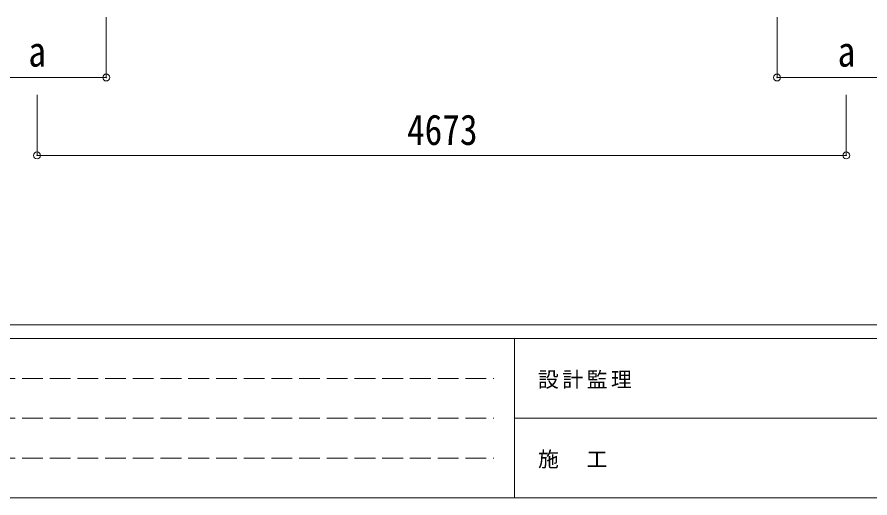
# Model space of a CAD drawing. Units: millimetres at full size, sheet at 1:40; details may follow other scales. Extents: x -11243 to 11243, y -7760 to 7760.
# Drawn here: x -7471 to -2547, y -7760 to -4984 of the extents above; entities that cross this region are included whole.
import ezdxf
from ezdxf.enums import TextEntityAlignment as Align

# ---------------------------------------------------------------- set-up
doc = ezdxf.new("R2010")
doc.units = ezdxf.units.MM
doc.header["$LTSCALE"] = 40
doc.header["$PDMODE"] = 32
doc.header["$PDSIZE"] = 40
doc.linetypes.add('DASHED3', pattern=[4, 3, -1])
for name, color, linetype, lineweight in [('0-3_ELV2', 7, 'Continuous', 9), ('0-6_OTH_LINE', 6, 'Continuous', 9), ('F-0_240', 7, 'Continuous', 9)]:
    doc.layers.add(name, color=color, linetype=linetype, lineweight=lineweight)
doc.styles.add('ＭＳ ゴシック', font='')
doc.styles.get('ＭＳ ゴシック').set_extended_font_data('MS Gothic')

msp = doc.modelspace()

# ---------------------------------------------------------------- linework, layer by layer
at = {"layer": '0-3_ELV2', "color": 6}
for p, q in [((-6956.27, -5332.79), (-6956.27, -4983.79)), ((-3083.27, -5332.79), (-3083.27, -4983.79)), ((-7756.27, -5332.79), (-6956.27, -5332.79)), ((-2283.27, -5332.79), (-3083.27, -5332.79)), ((-7356.27, -5782.79), (-7356.27, -5432.79)), ((-2683.27, -5782.79), (-2683.27, -5432.79))]:
    msp.add_line(p, q, dxfattribs=at)
for p in [(-6956.27, -5332.79), (-3083.27, -5332.79), (-7356.27, -5782.79), (-2683.27, -5782.79)]:
    msp.add_point(p, dxfattribs=at)
at = {"layer": '0-6_OTH_LINE'}
msp.add_line((-7356.27, -5782.79), (-2683.27, -5782.79), dxfattribs=at)
at = {"layer": 'F-0_240', "color": 5}
for p, q in [((-11242.74, -6760), (10677.26, -6760)), ((-11242.74, -6840), (7121.58, -6840)), ((-4598.42, -6840), (-4598.42, -7760)), ((-4598.42, -7300), (3601.58, -7300)), ((-11242.74, -7760), (10677.26, -7760))]:
    msp.add_line(p, q, dxfattribs=at)
at = {"layer": 'F-0_240', "color": 4, "linetype": 'DASHED3'}
for p, q in [((-11122.75, -7070), (-4718.42, -7070)), ((-11122.75, -7300), (-4718.42, -7300)), ((-11122.75, -7530), (-4718.42, -7530))]:
    msp.add_line(p, q, dxfattribs=at)

# ---------------------------------------------------------------- texts
at = {"layer": '0-3_ELV2', "style": 'ＭＳ ゴシック', "width": 0.85}
for s, p in [('a', (-7406.27, -5322.79)), ('a', (-2733.27, -5322.79)), ('4673', (-5219.77, -5774.79))]:
    msp.add_text(s, height=176, dxfattribs=at).set_placement(p, align=Align.BOTTOM_LEFT)
at = {"layer": 'F-0_240', "char_height": 87.98, "attachment_point": 7, "style": 'ＭＳ ゴシック'}
for s, insert in [('\\T1.17;設計監理', (-4463.32, -7130)), ('\\T1.17;施\u3000工', (-4463.32, -7590))]:
    msp.add_mtext(s, dxfattribs=dict(at, insert=insert))

doc.saveas('drawing.dxf')
